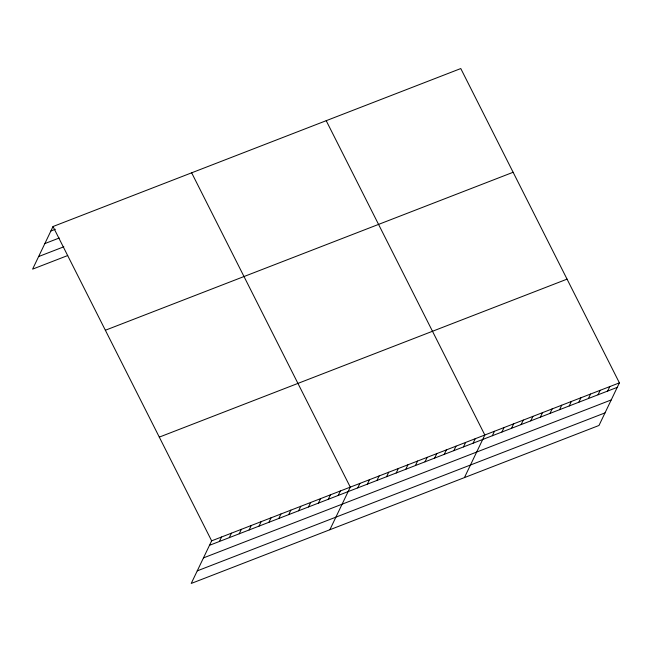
<?xml version="1.0" encoding="UTF-8"?>
<svg xmlns="http://www.w3.org/2000/svg" width="652" height="652" viewBox="0 0 652 652"><rect width="100%" height="100%" fill="white"/><g stroke="black" fill="none" stroke-linecap="round" stroke-linejoin="round"><path stroke-width="0.98" d="M619.4 382.863L211.639 540.842L191.223 583.45L598.984 425.471L619.4 382.863L460.777 68.55L53.016 226.529L32.6 269.137L67.71 255.535M219.39 541.486L221.541 537.003M229.292 537.647L231.444 533.165M239.202 533.809L241.346 529.326M249.105 529.97L251.248 525.496M259.007 526.14L261.15 521.657M268.909 522.301L271.053 517.818M278.812 518.462L280.955 513.98M288.714 514.624L290.857 510.149M298.616 510.793L300.759 506.311M308.518 506.954L310.662 502.472M318.42 503.116L320.572 498.633M328.323 499.277L330.474 494.803M338.225 495.447L340.377 490.964M329.863 529.734L350.279 487.125L191.655 172.813M357.744 487.883L359.888 483.401M367.353 484.159L369.497 479.676M376.962 480.434L379.114 475.96M386.579 476.71L388.722 472.235M396.188 472.993L398.331 468.511M405.797 469.269L407.948 464.786M415.414 465.544L417.557 461.062M425.022 461.82L427.166 457.337M434.631 458.095L436.783 453.613M444.248 454.371L446.392 449.888M453.857 450.646L456.001 446.164M463.466 446.922L465.618 442.447M473.083 443.197L475.226 438.723M464.428 477.606L484.835 434.998L326.212 120.685M492.301 435.756L494.452 431.274M501.918 432.031L504.061 427.549M511.527 428.307L513.67 423.824M521.135 424.582L523.287 420.1M530.752 420.858L532.896 416.375M540.361 417.133L542.505 412.651M549.97 413.409L552.122 408.934M559.587 409.684L561.731 405.21M569.196 405.968L571.339 401.485M578.805 402.243L580.956 397.761M588.422 398.519L590.565 394.036M598.031 394.794L600.174 390.312M607.64 391.07L609.791 386.587M50.864 231.012L55.371 229.268M44.841 243.587L59.242 238.013M38.631 256.554L63.839 246.79M105.363 330.246L513.124 172.275M159.292 437.117L567.053 279.146M209.488 545.317L617.257 387.345M203.465 557.9L611.226 399.929M197.254 570.867L605.015 412.887M53.016 226.529L211.639 540.842"/></g></svg>
